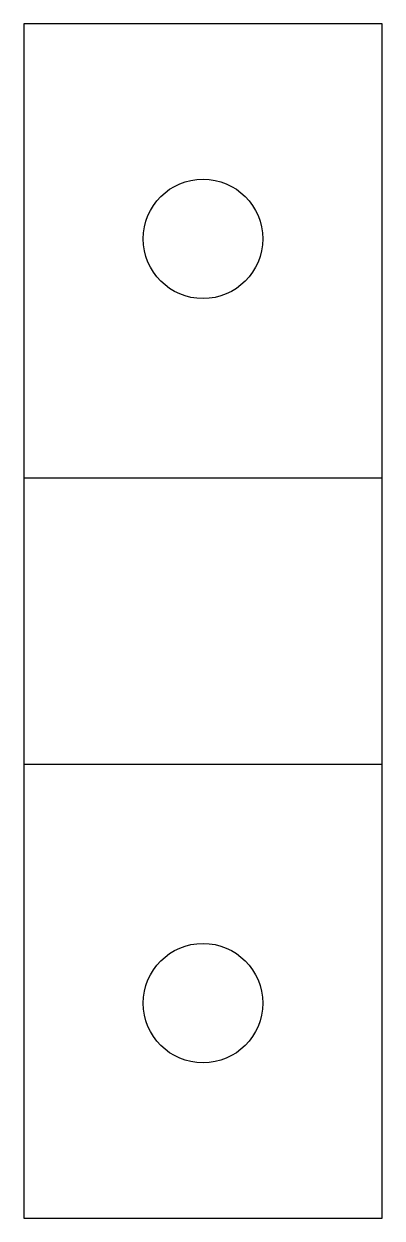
# Model space of a CAD drawing. Header units: millimetres. Extents: x -5.5 to 5.5, y 0 to 37.
import ezdxf

# ---------------------------------------------------------------- set-up
doc = ezdxf.new("R2010")
doc.units = ezdxf.units.MM
for name, color, linetype in [('BEND', 30, 'Continuous'), ('CUT_INNER', 6, 'Continuous'), ('CUT_OUTER', 1, 'Continuous')]:
    doc.layers.add(name, color=color, linetype=linetype)

msp = doc.modelspace()

# ---------------------------------------------------------------- linework, layer by layer
at = {"layer": 'BEND'}
for points in [[(-5.55, 22.94), (5.55, 22.94)], [(-5.55, 14.06), (5.55, 14.06)]]:
    msp.add_lwpolyline(points, dxfattribs=at)
at = {"layer": 'CUT_INNER'}
for centre in [(0, 30.34), (0, 6.66)]:
    msp.add_circle(centre, 1.85, dxfattribs=at)
at = {"layer": 'CUT_OUTER'}
msp.add_lwpolyline([(-5.55, 0), (5.55, 0), (5.55, 37), (-5.55, 37)], close=True, dxfattribs=at)

doc.saveas('drawing.dxf')
